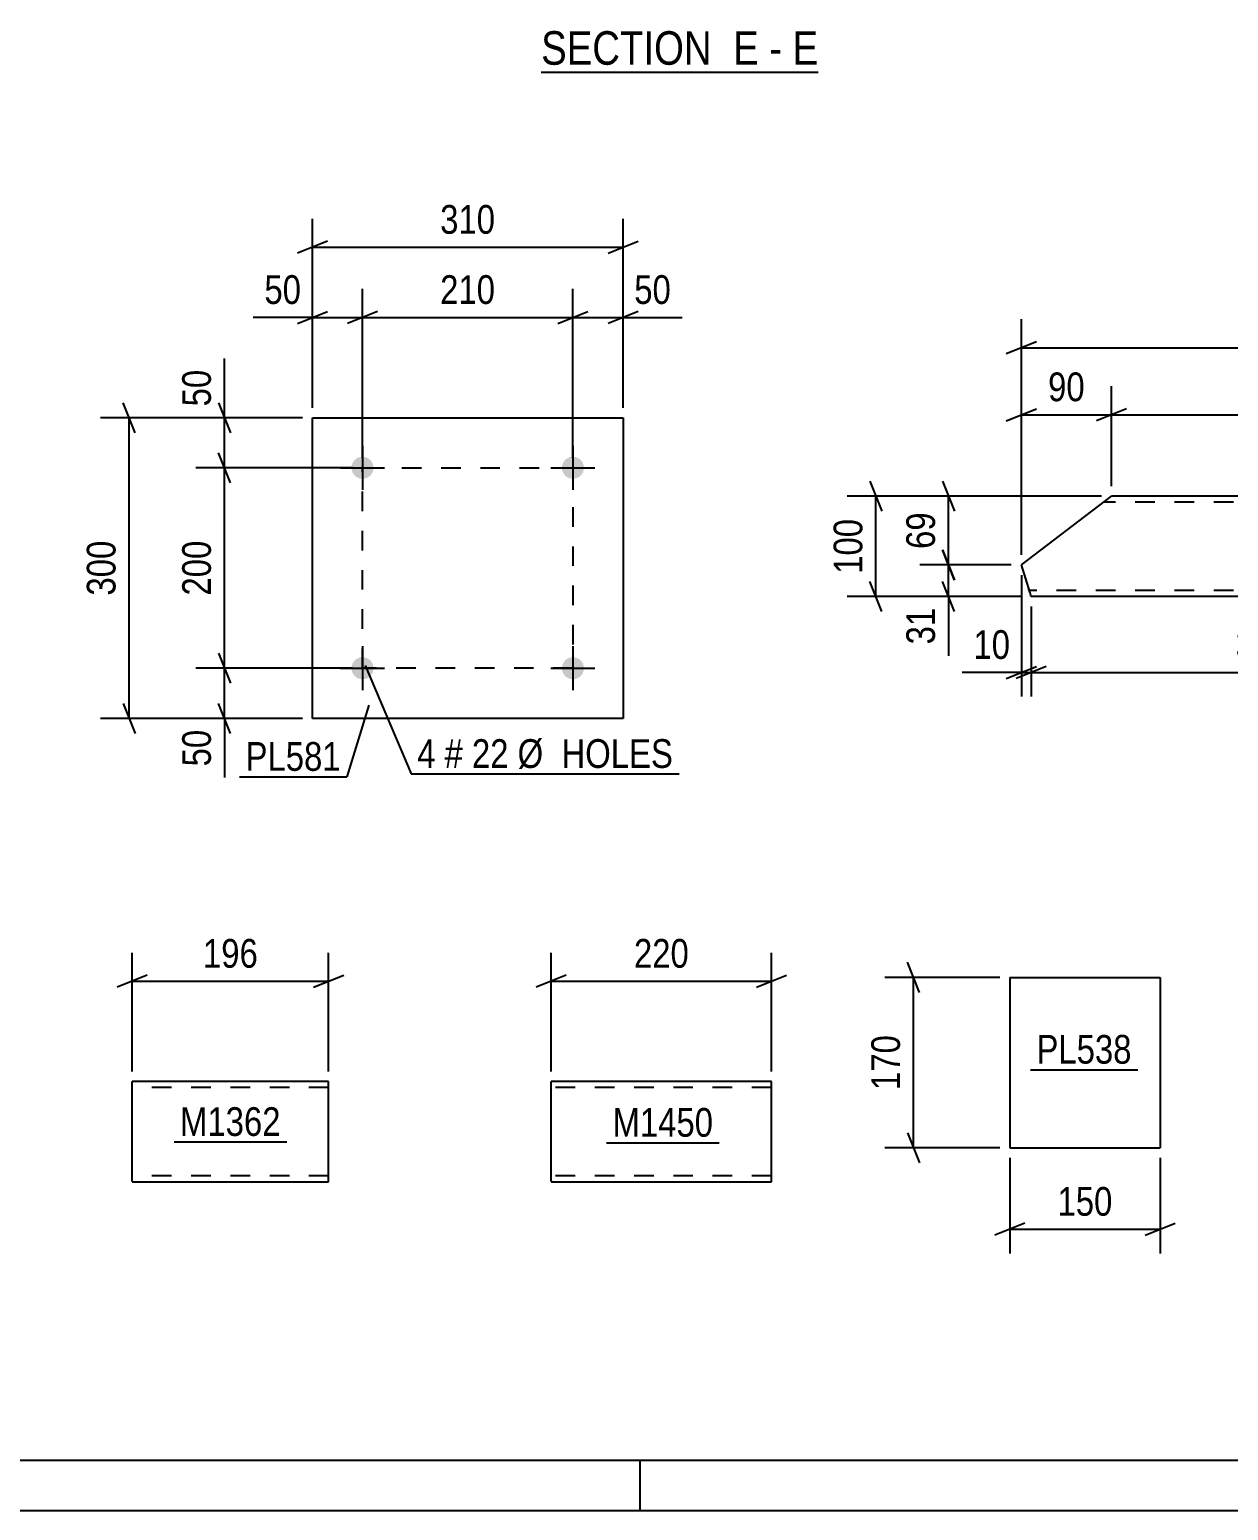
# Model space of a CAD drawing. Header units: millimetres. Extents: x 0 to 841, y 0 to 594.
# Drawn here: x 150.1 to 269.7, y 0 to 147.7 of the extents above; entities that cross this region are included whole.
import ezdxf

# ---------------------------------------------------------------- set-up
doc = ezdxf.new("R2010")
doc.units = ezdxf.units.MM
doc.linetypes.add('DXK_LINE_DOT2', pattern=[3.9198, 1.9599, -1.9599])
doc.styles.add('Arial Narrow', font='ARIALN.TTF', dxfattribs={"height": 0.2})

# ---------------------------------------------------------------- blocks, each defined once
blk = doc.blocks.new('Unknown-318885092-1133')
at = {"color": 5, "linetype": 'Continuous'}
for p, q in [((5, 5), (836, 5)), ((211, 0), (211, 5)), ((0, 0), (841, 0))]:
    blk.add_line(p, q, dxfattribs=at)
blk = doc.blocks.new('Unknown-318885092-15 - 1248')
at = {"color": 6, "linetype": 'Continuous'}
blk.add_line((201.12, 143.45), (228.77, 143.45), dxfattribs=at)
at = {"color": 0, "linetype": 'Continuous'}
for points in [[(219.23, 144.2), (219.23, 147.7), (201.12, 147.7), (201.12, 144.2)], [(222.83, 144.2), (222.83, 147.7), (220.28, 147.7), (220.28, 144.2)], [(225.16, 144.2), (225.16, 147.7), (223.88, 147.7), (223.88, 144.2)], [(228.77, 144.2), (228.77, 147.7), (226.21, 147.7), (226.21, 144.2)]]:
    blk.add_wipeout(points, dxfattribs=at)
at = {"color": 7, "linetype": 'Continuous', "style": 'Arial Narrow'}
for s, p in [('SECTION ', (201.12, 144.2)), ('E', (220.28, 144.2)), ('E', (226.21, 144.2)), ('-', (223.88, 144.2))]:
    blk.add_text(s, height=3.34, dxfattribs=at).set_placement(p)
blk = doc.blocks.new('Part-318885092-6556 - 6552')
at = {"color": 2, "linetype": 'Continuous'}
for p, q in [((247.89, 53.17), (247.89, 36.17)), ((247.89, 53.17), (262.89, 53.17)), ((262.89, 53.17), (262.89, 36.17)), ((247.89, 36.17), (262.89, 36.17))]:
    blk.add_line(p, q, dxfattribs=at)
blk = doc.blocks.new('Part-318885092-2285 - 2269')
at = {"color": 2, "linetype": 'Continuous'}
for p, q in [((249.04, 94.3), (258.04, 101.16)), ((278.04, 101.16), (258.04, 101.16)), ((304.11, 101.16), (278.14, 101.16)), ((304.11, 101.16), (305.48, 96.76)), ((305.48, 96.76), (298.14, 91.16)), ((249.92, 91.51), (249.04, 94.3)), ((250, 91.25), (249.92, 91.51)), ((250.02, 91.16), (250, 91.25)), ((278.04, 91.16), (250.02, 91.16)), ((298.14, 91.16), (278.14, 91.16))]:
    blk.add_line(p, q, dxfattribs=at)
at = {"color": 7, "linetype": 'DXK_LINE_DOT2'}
for p, q in [((278.04, 100.56), (257.25, 100.56)), ((304.3, 100.56), (278.14, 100.56)), ((249.82, 91.8), (249.79, 91.9)), ((278.04, 91.76), (249.84, 91.76)), ((298.93, 91.76), (278.14, 91.76))]:
    blk.add_line(p, q, dxfattribs=at)
blk = doc.blocks.new('Part-318885092-2126 - 2112')
at = {"color": 2, "linetype": 'Continuous'}
for p, q in [((179.91, 42.78), (160.31, 42.78)), ((160.31, 32.88), (160.31, 42.78)), ((179.91, 33.98), (179.91, 42.78)), ((179.91, 32.78), (179.91, 33.98)), ((160.31, 32.88), (160.31, 32.78)), ((160.31, 32.78), (179.91, 32.78))]:
    blk.add_line(p, q, dxfattribs=at)
at = {"color": 7, "linetype": 'DXK_LINE_DOT2'}
for p, q in [((179.91, 42.18), (160.31, 42.18)), ((160.31, 33.38), (160.31, 33.43)), ((179.91, 33.38), (160.31, 33.38)), ((179.91, 33.43), (179.91, 33.75)), ((179.91, 33.38), (179.91, 33.43))]:
    blk.add_line(p, q, dxfattribs=at)
blk = doc.blocks.new('Part-318885092-1908 - 1892')
at = {"color": 2, "linetype": 'Continuous'}
for p, q in [((178.29, 78.99), (178.29, 108.99)), ((178.29, 108.99), (209.29, 108.99)), ((209.29, 108.99), (209.29, 78.99)), ((209.29, 78.99), (178.29, 78.99))]:
    blk.add_line(p, q, dxfattribs=at)
blk = doc.blocks.new('Bolt-318885092-1941 - 1892')
at = {"linetype": 'Continuous'}
for points in [[(184.39, 84, -1), (182.19, 84, -1)], [(205.39, 84, -1), (203.19, 84, -1)]]:
    blk.add_hatch(color=1, dxfattribs=at).paths.add_polyline_path(points)
at = {"color": 1, "linetype": 'Continuous'}
for p, q in [((183.29, 86.2), (183.29, 81.8)), ((204.29, 86.2), (204.29, 81.8)), ((181.09, 84), (185.49, 84)), ((202.09, 84), (206.49, 84))]:
    blk.add_line(p, q, dxfattribs=at)
blk = doc.blocks.new('Bolt-318885092-1946 - 1892')
at = {"linetype": 'Continuous'}
for points in [[(184.39, 104, -1), (182.19, 104, -1)], [(205.39, 104, -1), (203.19, 104, -1)]]:
    blk.add_hatch(color=1, dxfattribs=at).paths.add_polyline_path(points)
at = {"color": 1, "linetype": 'Continuous'}
for p, q in [((183.29, 106.2), (183.29, 101.8)), ((204.29, 106.2), (204.29, 101.8)), ((181.09, 104), (185.49, 104)), ((202.09, 104), (206.49, 104))]:
    blk.add_line(p, q, dxfattribs=at)
blk = doc.blocks.new('Part-318885092-1875 - 1861')
at = {"color": 2, "linetype": 'Continuous'}
for p, q in [((202.12, 32.88), (202.12, 42.78)), ((224.11, 42.78), (202.12, 42.78)), ((224.11, 33.98), (224.11, 42.78)), ((224.11, 32.78), (224.11, 33.98)), ((202.12, 32.88), (202.12, 32.78)), ((202.12, 32.78), (224.11, 32.78))]:
    blk.add_line(p, q, dxfattribs=at)
at = {"color": 7, "linetype": 'DXK_LINE_DOT2'}
for p, q in [((224.11, 42.18), (202.12, 42.18)), ((202.12, 33.38), (202.12, 33.43)), ((224.11, 33.38), (202.12, 33.38)), ((224.11, 33.43), (224.11, 33.75)), ((224.11, 33.38), (224.11, 33.43))]:
    blk.add_line(p, q, dxfattribs=at)
blk = doc.blocks.new('Rectangle-318885092-2055 - 1892')
at = {"color": 1, "linetype": 'DXK_LINE_DOT2'}
blk.add_lwpolyline([(183.29, 104), (204.29, 104), (204.29, 84), (183.29, 84), (183.29, 104)], close=True, dxfattribs=at)
blk = doc.blocks.new('StraightDimension-318885092-6558 - 6552')
at = {"color": 7, "linetype": 'Continuous'}
for p, q in [((247.89, 35.17), (247.89, 25.64)), ((262.89, 35.17), (262.89, 25.64)), ((249.39, 28.64), (246.39, 27.44)), ((261.39, 27.44), (264.39, 28.64)), ((247.89, 28.04), (262.89, 28.04))]:
    blk.add_line(p, q, dxfattribs=at)
at = {"color": 0}
blk.add_wipeout([(258.74, 28.79), (258.74, 32.99), (252.05, 32.99), (252.05, 28.79)], dxfattribs=at)
at = {"color": 3, "style": 'Arial Narrow'}
blk.add_text('150', height=2.863, dxfattribs=at).set_placement((252.65, 29.39))
blk = doc.blocks.new('StraightDimension-318885092-6569 - 6552')
at = {"color": 7, "linetype": 'Continuous'}
for p, q in [((238.88, 51.67), (237.68, 54.67)), ((246.89, 53.17), (235.43, 53.17)), ((238.28, 36.17), (238.28, 53.17)), ((237.68, 37.67), (238.88, 34.67)), ((246.89, 36.17), (235.43, 36.17))]:
    blk.add_line(p, q, dxfattribs=at)
at = {"color": 0}
blk.add_wipeout([(237.53, 48.01), (233.33, 48.01), (233.33, 41.33), (237.53, 41.33)], dxfattribs=at)
at = {"color": 3, "style": 'Arial Narrow'}
blk.add_text('170', height=2.863, rotation=90.0002, dxfattribs=at).set_placement((236.93, 41.93))
blk = doc.blocks.new('StraightDimension-318885092-10184 - 2269')
at = {"color": 7, "linetype": 'Continuous'}
for p, q in [((241.17, 95.8), (242.37, 92.8)), ((248.04, 94.3), (238.92, 94.3)), ((241.77, 91.16), (241.77, 94.3)), ((242.37, 89.66), (241.17, 92.66)), ((249.02, 91.16), (238.92, 91.16)), ((241.77, 91.16), (241.77, 85.25)), ((241.77, 91.16), (241.77, 85.25))]:
    blk.add_line(p, q, dxfattribs=at)
at = {"color": 0}
blk.add_wipeout([(241.02, 90.63), (236.82, 90.63), (236.82, 85.78), (241.02, 85.78)], dxfattribs=at)
at = {"color": 3, "style": 'Arial Narrow'}
blk.add_text('31', height=2.863, rotation=90.0002, dxfattribs=at).set_placement((240.42, 86.38))
blk = doc.blocks.new('StraightDimension-318885092-10183 - 2269')
at = {"color": 7, "linetype": 'Continuous'}
for p, q in [((241.17, 102.66), (242.37, 99.66)), ((257.04, 101.16), (238.92, 101.16)), ((241.77, 94.3), (241.77, 101.16)), ((242.37, 92.8), (241.17, 95.8)), ((248.04, 94.3), (238.92, 94.3))]:
    blk.add_line(p, q, dxfattribs=at)
at = {"color": 0}
blk.add_wipeout([(241.02, 100.16), (236.82, 100.16), (236.82, 95.3), (241.02, 95.3)], dxfattribs=at)
at = {"color": 3, "style": 'Arial Narrow'}
blk.add_text('69', height=2.863, rotation=90.0002, dxfattribs=at).set_placement((240.42, 95.9))
blk = doc.blocks.new('StraightDimension-318885092-10151 - 2269')
at = {"color": 7, "linetype": 'Continuous'}
for p, q in [((233.92, 102.66), (235.12, 99.66)), ((257.04, 101.16), (231.67, 101.16)), ((234.52, 91.16), (234.52, 101.16)), ((235.12, 89.66), (233.92, 92.66)), ((249.02, 91.16), (231.67, 91.16))]:
    blk.add_line(p, q, dxfattribs=at)
at = {"color": 0}
blk.add_wipeout([(233.77, 99.5), (229.57, 99.5), (229.57, 92.82), (233.77, 92.82)], dxfattribs=at)
at = {"color": 3, "style": 'Arial Narrow'}
blk.add_text('100', height=2.863, rotation=90.0002, dxfattribs=at).set_placement((233.17, 93.42))
blk = doc.blocks.new('StraightDimension-318885092-10282 - 2269')
at = {"color": 7, "linetype": 'Continuous'}
for p, q in [((258.04, 102.16), (258.04, 112.14)), ((304.11, 102.16), (304.11, 112.14)), ((259.54, 109.89), (256.54, 108.69)), ((302.61, 108.69), (305.61, 109.89)), ((258.04, 109.29), (304.11, 109.29))]:
    blk.add_line(p, q, dxfattribs=at)
at = {"color": 0}
blk.add_wipeout([(285.33, 110.04), (285.33, 114.24), (276.82, 114.24), (276.82, 110.04)], dxfattribs=at)
at = {"color": 3, "style": 'Arial Narrow'}
blk.add_text('3063', height=2.863, dxfattribs=at).set_placement((277.42, 110.64))
blk = doc.blocks.new('StraightDimension-318885092-10283 - 2269')
at = {"color": 7, "linetype": 'Continuous'}
for p, q in [((249.04, 95.3), (249.04, 112.14)), ((258.04, 102.16), (258.04, 112.14)), ((247.54, 108.69), (250.54, 109.89)), ((259.54, 109.89), (256.54, 108.69)), ((249.04, 109.29), (258.04, 109.29))]:
    blk.add_line(p, q, dxfattribs=at)
at = {"color": 0}
blk.add_wipeout([(255.97, 110.04), (255.97, 114.24), (251.11, 114.24), (251.11, 110.04)], dxfattribs=at)
at = {"color": 3, "style": 'Arial Narrow'}
blk.add_text('90', height=2.863, dxfattribs=at).set_placement((251.71, 110.64))
blk = doc.blocks.new('StraightDimension-318885092-10340 - 2269')
at = {"color": 7, "linetype": 'Continuous'}
for p, q in [((249.04, 95.3), (249.04, 118.81)), ((305.48, 97.76), (305.48, 118.81)), ((250.54, 116.56), (247.54, 115.36)), ((249.04, 115.96), (305.48, 115.96)), ((303.98, 115.36), (306.98, 116.56))]:
    blk.add_line(p, q, dxfattribs=at)
at = {"color": 0}
blk.add_wipeout([(281.52, 116.71), (281.52, 120.91), (273.01, 120.91), (273.01, 116.71)], dxfattribs=at)
at = {"color": 3, "style": 'Arial Narrow'}
blk.add_text('3167', height=2.863, dxfattribs=at).set_placement((273.61, 117.31))
blk = doc.blocks.new('StraightDimension-318885092-10352 - 2269')
at = {"color": 7, "linetype": 'Continuous'}
for p, q in [((250.02, 90.16), (250.02, 81.18)), ((298.14, 90.16), (298.14, 81.18)), ((251.52, 84.18), (248.52, 82.98)), ((250.02, 83.58), (298.14, 83.58)), ((296.64, 82.98), (299.64, 84.18))]:
    blk.add_line(p, q, dxfattribs=at)
at = {"color": 0}
blk.add_wipeout([(278.34, 84.33), (278.34, 88.53), (269.83, 88.53), (269.83, 84.33)], dxfattribs=at)
at = {"color": 3, "style": 'Arial Narrow'}
blk.add_text('3083', height=2.863, dxfattribs=at).set_placement((270.43, 84.93))
blk = doc.blocks.new('StraightDimension-318885092-10353 - 2269')
at = {"color": 7, "linetype": 'Continuous'}
for p, q in [((249.04, 93.3), (249.04, 81.18)), ((250.02, 90.16), (250.02, 81.18)), ((249.04, 83.58), (243.14, 83.58)), ((249.04, 83.58), (243.14, 83.58)), ((247.54, 82.98), (250.54, 84.18)), ((251.52, 84.18), (248.52, 82.98)), ((249.04, 83.58), (250.02, 83.58))]:
    blk.add_line(p, q, dxfattribs=at)
at = {"color": 0}
blk.add_wipeout([(248.52, 84.33), (248.52, 88.53), (243.66, 88.53), (243.66, 84.33)], dxfattribs=at)
at = {"color": 3, "style": 'Arial Narrow'}
blk.add_text('10', height=2.863, dxfattribs=at).set_placement((244.26, 84.93))
blk = doc.blocks.new('StraightDimension-318885092-2128 - 2112')
at = {"color": 7, "linetype": 'Continuous'}
for p, q in [((160.31, 43.78), (160.31, 55.63)), ((179.91, 43.78), (179.91, 55.63)), ((161.81, 53.38), (158.81, 52.18)), ((178.41, 52.18), (181.41, 53.38)), ((160.31, 52.78), (179.91, 52.78))]:
    blk.add_line(p, q, dxfattribs=at)
at = {"color": 0}
blk.add_wipeout([(173.45, 53.53), (173.45, 57.73), (166.77, 57.73), (166.77, 53.53)], dxfattribs=at)
at = {"color": 3, "style": 'Arial Narrow'}
blk.add_text('196', height=2.863, dxfattribs=at).set_placement((167.37, 54.13))
blk = doc.blocks.new('StraightDimension-318885092-1991 - 1892')
at = {"color": 7, "linetype": 'Continuous'}
for p, q in [((160.59, 107.49), (159.39, 110.49)), ((177.29, 108.99), (157.14, 108.99)), ((159.99, 78.99), (159.99, 108.99)), ((159.39, 80.49), (160.59, 77.49)), ((177.29, 78.99), (157.14, 78.99))]:
    blk.add_line(p, q, dxfattribs=at)
at = {"color": 0}
blk.add_wipeout([(159.24, 97.34), (155.04, 97.34), (155.04, 90.65), (159.24, 90.65)], dxfattribs=at)
at = {"color": 3, "style": 'Arial Narrow'}
blk.add_text('300', height=2.863, rotation=90.0002, dxfattribs=at).set_placement((158.64, 91.25))
blk = doc.blocks.new('StraightDimension-318885092-1948 - 1892')
at = {"color": 7, "linetype": 'Continuous'}
for p, q in [((169.51, 108.99), (169.51, 114.9)), ((169.51, 108.99), (169.51, 114.9)), ((168.91, 110.49), (170.11, 107.49)), ((177.29, 108.99), (166.66, 108.99)), ((169.51, 104), (169.51, 108.99)), ((170.11, 102.5), (168.91, 105.5)), ((182.29, 104), (166.66, 104))]:
    blk.add_line(p, q, dxfattribs=at)
at = {"color": 0}
blk.add_wipeout([(168.76, 114.37), (164.56, 114.37), (164.56, 109.52), (168.76, 109.52)], dxfattribs=at)
at = {"color": 3, "style": 'Arial Narrow'}
blk.add_text('50', height=2.863, rotation=90.0002, dxfattribs=at).set_placement((168.16, 110.12))
blk = doc.blocks.new('StraightDimension-318885092-1961 - 1892')
at = {"color": 7, "linetype": 'Continuous'}
for p, q in [((170.11, 102.5), (168.91, 105.5)), ((182.29, 104), (166.66, 104)), ((169.51, 84), (169.51, 104)), ((168.91, 85.5), (170.11, 82.5)), ((182.29, 84), (166.66, 84))]:
    blk.add_line(p, q, dxfattribs=at)
at = {"color": 0}
blk.add_wipeout([(168.76, 97.34), (164.56, 97.34), (164.56, 90.65), (168.76, 90.65)], dxfattribs=at)
at = {"color": 3, "style": 'Arial Narrow'}
blk.add_text('200', height=2.863, rotation=90.0002, dxfattribs=at).set_placement((168.16, 91.25))
blk = doc.blocks.new('StraightDimension-318885092-1977 - 1892')
at = {"color": 7, "linetype": 'Continuous'}
for p, q in [((168.91, 85.5), (170.11, 82.5)), ((182.29, 84), (166.66, 84)), ((169.51, 78.99), (169.51, 84)), ((170.11, 77.49), (168.91, 80.49)), ((177.29, 78.99), (166.66, 78.99)), ((169.51, 78.99), (169.51, 73.09)), ((169.51, 78.99), (169.51, 73.09))]:
    blk.add_line(p, q, dxfattribs=at)
at = {"color": 0}
blk.add_wipeout([(168.76, 78.47), (164.56, 78.47), (164.56, 73.61), (168.76, 73.61)], dxfattribs=at)
at = {"color": 3, "style": 'Arial Narrow'}
blk.add_text('50', height=2.863, rotation=90.0002, dxfattribs=at).set_placement((168.16, 74.21))
blk = doc.blocks.new('StraightDimension-318885092-2002 - 1892')
at = {"color": 7, "linetype": 'Continuous'}
for p, q in [((178.29, 109.99), (178.29, 128.84)), ((209.29, 109.99), (209.29, 128.84)), ((179.79, 126.59), (176.79, 125.39)), ((178.29, 125.99), (209.29, 125.99)), ((207.79, 125.39), (210.79, 126.59))]:
    blk.add_line(p, q, dxfattribs=at)
at = {"color": 0}
blk.add_wipeout([(197.13, 126.74), (197.13, 130.94), (190.44, 130.94), (190.44, 126.74)], dxfattribs=at)
at = {"color": 3, "style": 'Arial Narrow'}
blk.add_text('310', height=2.863, dxfattribs=at).set_placement((191.04, 127.34))
blk = doc.blocks.new('StraightDimension-318885092-2013 - 1892')
at = {"color": 7, "linetype": 'Continuous'}
for p, q in [((204.29, 105), (204.29, 121.84)), ((209.29, 109.99), (209.29, 121.84)), ((202.79, 118.39), (205.79, 119.59)), ((204.29, 118.99), (209.29, 118.99)), ((210.79, 119.59), (207.79, 118.39)), ((209.29, 118.99), (215.19, 118.99)), ((209.29, 118.99), (215.19, 118.99))]:
    blk.add_line(p, q, dxfattribs=at)
at = {"color": 0}
blk.add_wipeout([(214.67, 119.74), (214.67, 123.94), (209.81, 123.94), (209.81, 119.74)], dxfattribs=at)
at = {"color": 3, "style": 'Arial Narrow'}
blk.add_text('50', height=2.863, dxfattribs=at).set_placement((210.41, 120.34))
blk = doc.blocks.new('StraightDimension-318885092-2026 - 1892')
at = {"color": 7, "linetype": 'Continuous'}
for p, q in [((183.29, 105), (183.29, 121.84)), ((204.29, 105), (204.29, 121.84)), ((184.79, 119.59), (181.79, 118.39)), ((183.29, 118.99), (204.29, 118.99)), ((202.79, 118.39), (205.79, 119.59))]:
    blk.add_line(p, q, dxfattribs=at)
at = {"color": 0}
blk.add_wipeout([(197.13, 119.74), (197.13, 123.94), (190.44, 123.94), (190.44, 119.74)], dxfattribs=at)
at = {"color": 3, "style": 'Arial Narrow'}
blk.add_text('210', height=2.863, dxfattribs=at).set_placement((191.04, 120.34))
blk = doc.blocks.new('StraightDimension-318885092-2042 - 1892')
at = {"color": 7, "linetype": 'Continuous'}
for p, q in [((178.29, 109.99), (178.29, 121.84)), ((183.29, 105), (183.29, 121.84)), ((178.29, 118.99), (172.38, 118.99)), ((178.29, 118.99), (172.38, 118.99)), ((176.79, 118.39), (179.79, 119.59)), ((178.29, 118.99), (183.29, 118.99)), ((184.79, 119.59), (181.79, 118.39))]:
    blk.add_line(p, q, dxfattribs=at)
at = {"color": 0}
blk.add_wipeout([(177.76, 119.74), (177.76, 123.94), (172.9, 123.94), (172.9, 119.74)], dxfattribs=at)
at = {"color": 3, "style": 'Arial Narrow'}
blk.add_text('50', height=2.863, dxfattribs=at).set_placement((173.5, 120.34))
blk = doc.blocks.new('StraightDimension-318885092-1878 - 1861')
at = {"color": 7, "linetype": 'Continuous'}
for p, q in [((202.12, 43.78), (202.12, 55.63)), ((224.11, 43.78), (224.11, 55.63)), ((203.62, 53.38), (200.62, 52.18)), ((222.61, 52.18), (225.61, 53.38)), ((202.12, 52.78), (224.11, 52.78))]:
    blk.add_line(p, q, dxfattribs=at)
at = {"color": 0}
blk.add_wipeout([(216.46, 53.53), (216.46, 57.73), (209.78, 57.73), (209.78, 53.53)], dxfattribs=at)
at = {"color": 3, "style": 'Arial Narrow'}
blk.add_text('220', height=2.863, dxfattribs=at).set_placement((210.38, 54.13))
blk = doc.blocks.new('Mark-318885092-6554 - 6552')
at = {"color": 0}
blk.add_wipeout([(260.06, 44.56), (260.06, 47.56), (250.55, 47.56), (250.55, 44.56)], dxfattribs=at)
blk.add_wipeout([(260.06, 44.56), (260.06, 47.56), (250.55, 47.56), (250.55, 44.56)], dxfattribs=at)
at = {"color": 30, "linetype": 'Continuous'}
blk.add_line((249.95, 43.96), (260.66, 43.96), dxfattribs=at)
at = {"color": 3, "style": 'Arial Narrow'}
blk.add_text('PL538', height=2.863, dxfattribs=at).set_placement((250.55, 44.56))
blk = doc.blocks.new('Mark-318885092-2124 - 2112')
at = {"color": 0}
blk.add_wipeout([(175.14, 37.35), (175.14, 40.35), (165.08, 40.35), (165.08, 37.35)], dxfattribs=at)
blk.add_wipeout([(175.14, 37.35), (175.14, 40.35), (165.08, 40.35), (165.08, 37.35)], dxfattribs=at)
at = {"color": 30, "linetype": 'Continuous'}
blk.add_line((164.48, 36.75), (175.74, 36.75), dxfattribs=at)
at = {"color": 3, "style": 'Arial Narrow'}
blk.add_text('M1362', height=2.863, dxfattribs=at).set_placement((165.08, 37.35))
blk = doc.blocks.new('MarkSet-318885092-2102 - 1892')
at = {"color": 0}
for points in [[(190.58, 74.06), (190.58, 77.06), (188.75, 77.06), (188.75, 74.06)], [(193.31, 74.06), (193.31, 77.06), (191.48, 77.06), (191.48, 74.06)], [(197.87, 74.06), (197.87, 77.06), (194.21, 77.06), (194.21, 74.06)], [(214.29, 74.06), (214.29, 77.06), (198.77, 77.06), (198.77, 74.06)]]:
    blk.add_wipeout(points, dxfattribs=at)
for points in [[(190.58, 74.06), (190.58, 77.06), (188.75, 77.06), (188.75, 74.06)], [(193.31, 74.06), (193.31, 77.06), (191.48, 77.06), (191.48, 74.06)], [(197.87, 74.06), (197.87, 77.06), (194.21, 77.06), (194.21, 74.06)], [(214.29, 74.06), (214.29, 77.06), (198.77, 77.06), (198.77, 74.06)]]:
    blk.add_wipeout(points, dxfattribs=at)
at = {"color": 7, "linetype": 'Continuous'}
for p, q in [((183.56, 84.27), (188.15, 73.46)), ((188.15, 73.46), (214.89, 73.46))]:
    blk.add_line(p, q, dxfattribs=at)
at = {"color": 3, "style": 'Arial Narrow'}
for s, height, p in [('4', 2.86, (188.75, 74.06)), ('#', 2.86, (191.48, 74.06)), ('22', 2.863, (194.21, 74.06)), ('Ø  HOLES', 2.863, (198.77, 74.06))]:
    blk.add_text(s, height=height, dxfattribs=at).set_placement(p)
blk = doc.blocks.new('Mark-318885092-1904 - 1892')
at = {"color": 0}
blk.add_wipeout([(181.12, 73.77), (181.12, 76.77), (171.62, 76.77), (171.62, 73.77)], dxfattribs=at)
blk.add_wipeout([(181.12, 73.77), (181.12, 76.77), (171.62, 76.77), (171.62, 73.77)], dxfattribs=at)
at = {"color": 30, "linetype": 'Continuous'}
for p in [(183.92, 80.33), (171.02, 73.17)]:
    blk.add_line(p, (181.72, 73.17), dxfattribs=at)
at = {"color": 3, "style": 'Arial Narrow'}
blk.add_text('PL581', height=2.863, dxfattribs=at).set_placement((171.62, 73.77))
blk = doc.blocks.new('Mark-318885092-1873 - 1861')
at = {"color": 0}
blk.add_wipeout([(218.29, 37.27), (218.29, 40.27), (208.24, 40.27), (208.24, 37.27)], dxfattribs=at)
blk.add_wipeout([(218.29, 37.27), (218.29, 40.27), (208.24, 40.27), (208.24, 37.27)], dxfattribs=at)
at = {"color": 30, "linetype": 'Continuous'}
blk.add_line((207.64, 36.67), (218.89, 36.67), dxfattribs=at)
at = {"color": 3, "style": 'Arial Narrow'}
blk.add_text('M1450', height=2.863, dxfattribs=at).set_placement((208.24, 37.27))

msp = doc.modelspace()

# ---------------------------------------------------------------- block references
for name in ['Unknown-318885092-1133', 'Part-318885092-1908 - 1892', 'Bolt-318885092-1946 - 1892', 'Rectangle-318885092-2055 - 1892', 'Part-318885092-2285 - 2269', 'Bolt-318885092-1941 - 1892', 'Part-318885092-6556 - 6552', 'Part-318885092-2126 - 2112', 'Part-318885092-1875 - 1861']:
    msp.add_blockref(name, (0, 0))

# ---------------------------------------------------------------- next in the draw order: block references
for name in ['Unknown-318885092-15 - 1248', 'StraightDimension-318885092-1991 - 1892', 'StraightDimension-318885092-10184 - 2269', 'MarkSet-318885092-2102 - 1892', 'StraightDimension-318885092-2128 - 2112', 'StraightDimension-318885092-1878 - 1861', 'Mark-318885092-6554 - 6552', 'Mark-318885092-2124 - 2112', 'Mark-318885092-1873 - 1861', 'StraightDimension-318885092-6558 - 6552']:
    msp.add_blockref(name, (0, 0))

# ---------------------------------------------------------------- next in the draw order: block references
for name in ['StraightDimension-318885092-1948 - 1892', 'StraightDimension-318885092-10183 - 2269', 'StraightDimension-318885092-6569 - 6552']:
    msp.add_blockref(name, (0, 0))

# ---------------------------------------------------------------- next in the draw order: block references
for name in ['StraightDimension-318885092-2002 - 1892', 'StraightDimension-318885092-1961 - 1892', 'StraightDimension-318885092-10151 - 2269']:
    msp.add_blockref(name, (0, 0))

# ---------------------------------------------------------------- next in the draw order: block references
for name in ['StraightDimension-318885092-2013 - 1892', 'StraightDimension-318885092-10282 - 2269', 'StraightDimension-318885092-10352 - 2269', 'StraightDimension-318885092-1977 - 1892']:
    msp.add_blockref(name, (0, 0))

# ---------------------------------------------------------------- next in the draw order: block references
for name in ['StraightDimension-318885092-2026 - 1892', 'StraightDimension-318885092-10283 - 2269', 'StraightDimension-318885092-10353 - 2269', 'Mark-318885092-1904 - 1892']:
    msp.add_blockref(name, (0, 0))

# ---------------------------------------------------------------- next in the draw order: block references
for name in ['StraightDimension-318885092-2042 - 1892', 'StraightDimension-318885092-10340 - 2269']:
    msp.add_blockref(name, (0, 0))

doc.saveas('drawing.dxf')
